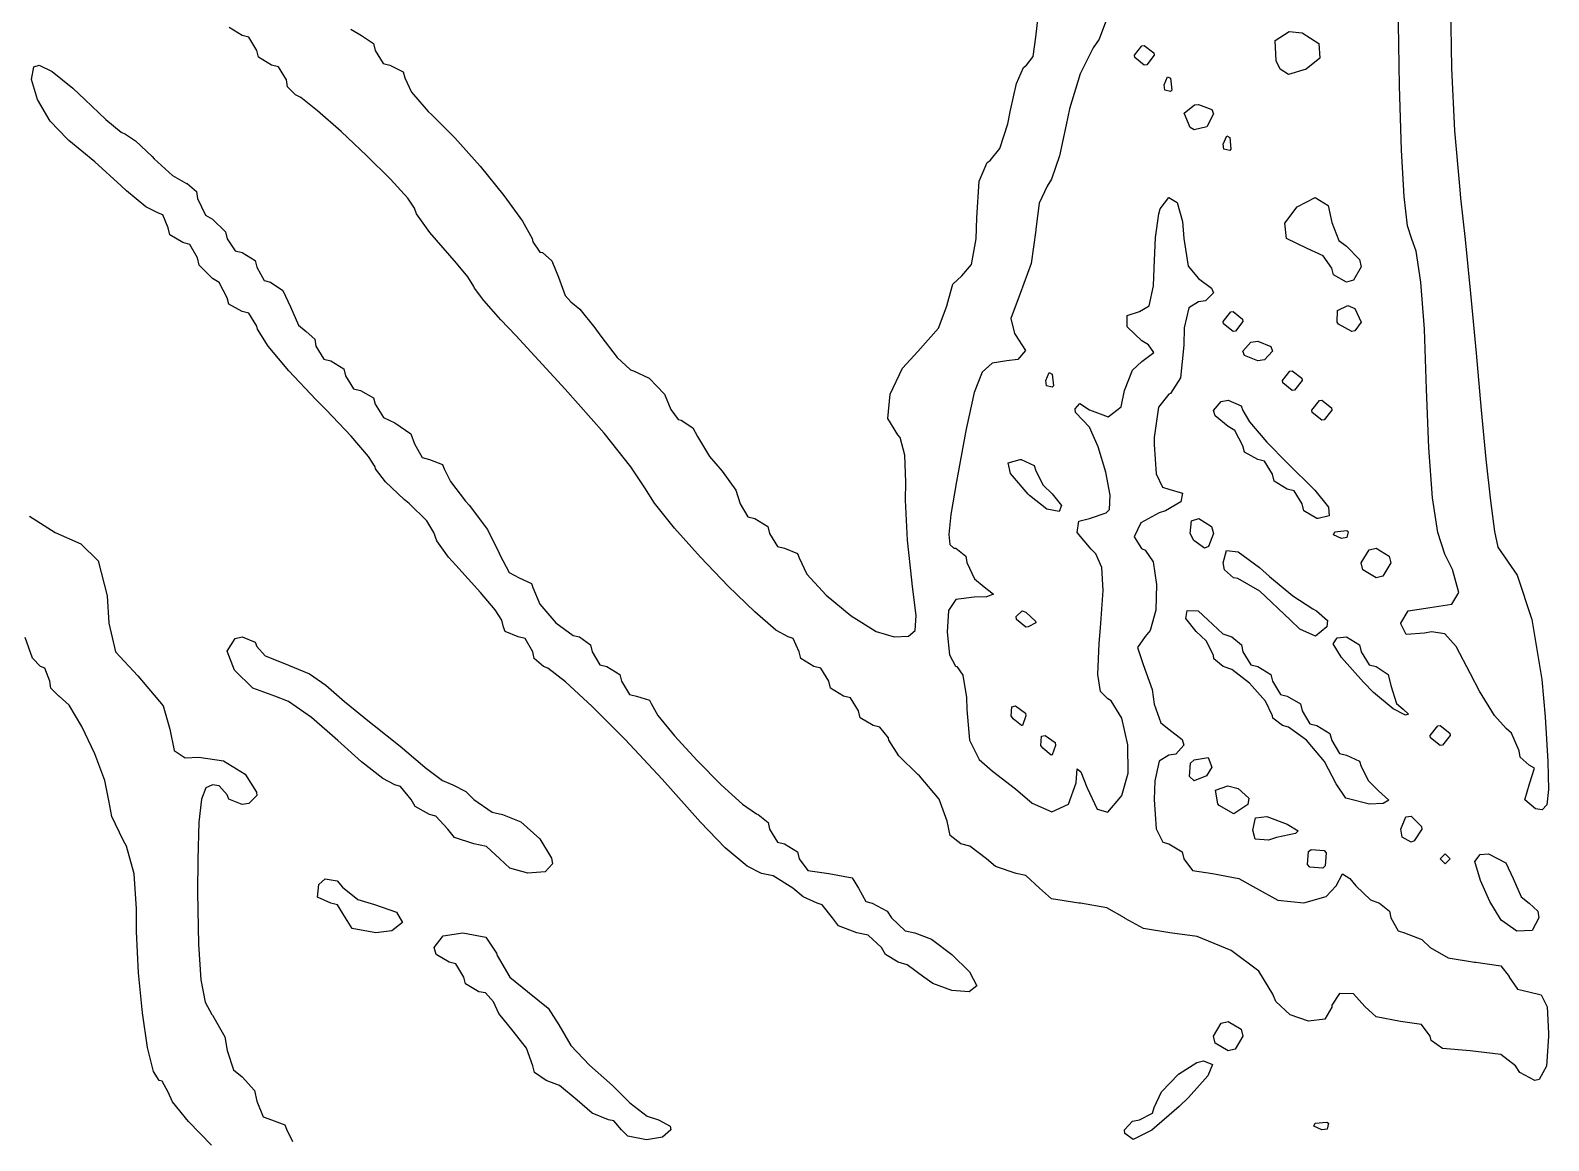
# Model space of a CAD drawing. Extents: x 26 to 70, y -152 to -25.
# Drawn here: x 64.14 to 70.04, y -80.22 to -75.9 of the extents above; entities that cross this region are included whole.
import ezdxf

# ---------------------------------------------------------------- set-up
doc = ezdxf.new("R2010")
doc.units = 0
doc.layers.add('BLACK', color=7, linetype='CONTINUOUS')

msp = doc.modelspace()

# ---------------------------------------------------------------- linework, layer by layer
at = {"layer": 'BLACK', "linetype": 'CONTINUOUS'}
for p, q in [((68.0484, -75.9259), (68.0597, -75.8238)), ((69.4639, -76.1155), (69.4586, -75.793)), ((69.6617, -75.8031), (69.666, -76.0467)), ((64.9598, -75.9198), (64.9096, -75.8889)), ((65.3827, -75.8952), (65.4243, -75.9198)), ((68.3233, -75.8573), (68.2942, -75.9332)), ((68.9798, -75.9385), (69.0335, -75.9037)), ((69.0335, -75.9037), (69.0844, -75.9087)), ((69.0844, -75.9087), (69.1493, -75.9504)), ((64.9866, -75.9265), (64.9598, -75.9198)), ((65.0173, -75.9773), (64.9866, -75.9265)), ((65.4243, -75.9198), (65.4716, -75.9506)), ((65.4716, -75.9506), (65.4777, -75.9773)), ((68.0382, -76.0017), (68.0484, -75.9259)), ((68.2716, -75.9672), (68.2211, -76.0688)), ((68.2942, -75.9332), (68.2716, -75.9672)), ((68.4321, -75.9965), (68.4613, -75.9593)), ((68.4613, -75.9593), (68.4705, -75.9582)), ((68.4705, -75.9582), (68.5077, -75.9874)), ((68.9839, -76.0176), (68.9798, -75.9385)), ((69.1493, -75.9504), (69.1529, -76.0076)), ((65.024, -76.0042), (65.0173, -75.9773)), ((65.0749, -76.0349), (65.024, -76.0042)), ((65.4777, -75.9773), (65.5084, -76.0282)), ((68.0124, -76.0349), (68.0382, -76.0017)), ((68.4332, -76.0057), (68.4321, -75.9965)), ((68.4705, -76.0349), (68.4332, -76.0057)), ((68.5088, -75.9965), (68.4797, -76.0338)), ((68.5077, -75.9874), (68.5088, -75.9965)), ((68.9985, -76.0507), (68.9839, -76.0176)), ((69.1529, -76.0076), (69.1004, -76.05)), ((64.1402, -76.0911), (64.1503, -76.0419)), ((64.1503, -76.0419), (64.1703, -76.0349)), ((64.1703, -76.0349), (64.2211, -76.0602)), ((64.2211, -76.0602), (64.3012, -76.1244)), ((65.1017, -76.0416), (65.0749, -76.0349)), ((65.1324, -76.0925), (65.1017, -76.0416)), ((65.5084, -76.0282), (65.5353, -76.0349)), ((65.5353, -76.0349), (65.5862, -76.0612)), ((65.5862, -76.0612), (65.5928, -76.0839)), ((65.5928, -76.0839), (65.6193, -76.1401)), ((67.9726, -76.1068), (67.9999, -76.0437)), ((67.9999, -76.0437), (68.0124, -76.0349)), ((68.2211, -76.0688), (68.1791, -76.2046)), ((68.4797, -76.0338), (68.4705, -76.0349)), ((68.5472, -76.1116), (68.5613, -76.0801)), ((68.5613, -76.0801), (68.5728, -76.0861)), ((68.5728, -76.0861), (68.5774, -76.1316)), ((69.031, -76.0707), (68.9985, -76.0507)), ((69.1004, -76.05), (69.031, -76.0707)), ((69.666, -76.0467), (69.6779, -76.2909)), ((64.1637, -76.1688), (64.1402, -76.0911)), ((64.3012, -76.1244), (64.3484, -76.1692)), ((65.1363, -76.1189), (65.1324, -76.0925)), ((65.1674, -76.15), (65.1363, -76.1189)), ((65.6193, -76.1401), (65.6843, -76.2148)), ((67.95, -76.2106), (67.9726, -76.1068)), ((68.55, -76.1319), (68.5472, -76.1116)), ((68.5728, -76.1372), (68.55, -76.1319)), ((68.5774, -76.1316), (68.5728, -76.1372)), ((69.4716, -76.3654), (69.4639, -76.1155)), ((64.2128, -76.253), (64.1637, -76.1688)), ((64.3484, -76.1692), (64.4303, -76.2468)), ((65.1883, -76.1604), (65.1674, -76.15)), ((65.254, -76.2121), (65.1883, -76.1604)), ((68.1791, -76.2046), (68.1667, -76.2669)), ((68.6251, -76.2212), (68.6662, -76.1895)), ((68.6662, -76.1895), (68.6815, -76.1884)), ((68.6815, -76.1884), (68.7326, -76.2079)), ((64.2789, -76.3218), (64.2128, -76.253)), ((64.4303, -76.2468), (64.4897, -76.2953)), ((65.3452, -76.2931), (65.254, -76.2121)), ((65.6843, -76.2148), (65.6983, -76.2279)), ((65.6983, -76.2279), (65.7879, -76.3172)), ((67.9077, -76.3594), (67.9399, -76.2634)), ((67.9399, -76.2634), (67.95, -76.2106)), ((68.6485, -76.2769), (68.6251, -76.2212)), ((68.7391, -76.2245), (68.7137, -76.2746)), ((68.7326, -76.2079), (68.7391, -76.2245)), ((64.2864, -76.3275), (64.2789, -76.3218)), ((64.4897, -76.2953), (64.5058, -76.3035)), ((64.5058, -76.3035), (64.5449, -76.3288)), ((65.4453, -76.3873), (65.3452, -76.2931)), ((65.7879, -76.3172), (65.8859, -76.4278)), ((68.1667, -76.2669), (68.1408, -76.3875)), ((68.6645, -76.2866), (68.6485, -76.2769)), ((68.7137, -76.2746), (68.6645, -76.2866)), ((68.7774, -76.3418), (68.7915, -76.3103)), ((68.7915, -76.3103), (68.803, -76.3163)), ((68.803, -76.3163), (68.8076, -76.3618)), ((69.6779, -76.2909), (69.6977, -76.5206)), ((64.3875, -76.411), (64.2864, -76.3275)), ((64.5449, -76.3288), (64.6097, -76.3908)), ((67.871, -76.4066), (67.9077, -76.3594)), ((68.7802, -76.3622), (68.7774, -76.3418)), ((68.803, -76.3674), (68.7802, -76.3622)), ((68.8076, -76.3618), (68.803, -76.3674)), ((69.4819, -76.546), (69.4716, -76.3654)), ((64.4891, -76.5041), (64.3875, -76.411)), ((64.6097, -76.3908), (64.6178, -76.3994)), ((64.6178, -76.3994), (64.6891, -76.4647)), ((65.5374, -76.479), (65.4453, -76.3873)), ((65.8859, -76.4278), (65.9782, -76.5421)), ((67.8283, -76.486), (67.8589, -76.4141)), ((67.8589, -76.4141), (67.871, -76.4066)), ((68.1408, -76.3875), (68.109, -76.4785)), ((64.6891, -76.4647), (64.7436, -76.4951)), ((64.7436, -76.4951), (64.7469, -76.4953)), ((64.7469, -76.4953), (64.7823, -76.5265)), ((65.605, -76.5523), (65.5374, -76.479)), ((67.8182, -76.6296), (67.8283, -76.486)), ((68.109, -76.4785), (68.0922, -76.5053)), ((64.5106, -76.5244), (64.4891, -76.5041)), ((64.586, -76.5857), (64.5106, -76.5244)), ((64.7823, -76.5265), (64.7871, -76.5541)), ((64.7871, -76.5541), (64.8181, -76.6181)), ((65.6312, -76.5912), (65.605, -76.5523)), ((65.9782, -76.5421), (66.0506, -76.6421)), ((68.0922, -76.5053), (68.0618, -76.5718)), ((68.5321, -76.5946), (68.5656, -76.5498)), ((68.5656, -76.5498), (68.5978, -76.57)), ((69.0649, -76.5861), (69.1349, -76.5495)), ((69.1349, -76.5495), (69.1854, -76.5812)), ((69.4951, -76.6604), (69.4819, -76.546)), ((69.6977, -76.5206), (69.7013, -76.5529)), ((69.7013, -76.5529), (69.7188, -76.7137)), ((64.6349, -76.6104), (64.586, -76.5857)), ((64.652, -76.6169), (64.6349, -76.6104)), ((64.672, -76.668), (64.652, -76.6169)), ((64.8181, -76.6181), (64.8446, -76.6349)), ((65.6389, -76.6135), (65.6312, -76.5912)), ((65.6905, -76.6858), (65.6389, -76.6135)), ((68.0618, -76.5718), (68.0485, -76.6726)), ((68.5139, -76.7059), (68.5266, -76.6135)), ((68.5266, -76.6135), (68.5321, -76.5946)), ((68.5978, -76.57), (68.6196, -76.6435)), ((69.0172, -76.6496), (69.0649, -76.5861)), ((69.1854, -76.5812), (69.1995, -76.647)), ((64.6787, -76.6948), (64.672, -76.668)), ((64.8446, -76.6349), (64.8956, -76.6832)), ((66.0506, -76.6421), (66.0889, -76.7101)), ((67.8159, -76.7111), (67.8182, -76.6296)), ((68.0485, -76.6726), (68.0484, -76.6776)), ((68.6196, -76.6435), (68.624, -76.7098)), ((69.0235, -76.7091), (69.0172, -76.6496)), ((69.1995, -76.647), (69.227, -76.7175)), ((69.5112, -76.7121), (69.4951, -76.6604)), ((64.7295, -76.7255), (64.6787, -76.6948)), ((64.7569, -76.7327), (64.7295, -76.7255)), ((64.7871, -76.7843), (64.7569, -76.7327)), ((64.8956, -76.6832), (64.9022, -76.7105)), ((64.9022, -76.7105), (64.933, -76.7577)), ((65.7943, -76.805), (65.6905, -76.6858)), ((66.0889, -76.7101), (66.0916, -76.7224)), ((66.0916, -76.7224), (66.1185, -76.7622)), ((67.7983, -76.8113), (67.8159, -76.7111)), ((68.0484, -76.6776), (68.0297, -76.8065)), ((68.5088, -76.8246), (68.5139, -76.7059)), ((68.624, -76.7098), (68.6406, -76.8169)), ((69.1036, -76.7481), (69.0235, -76.7091)), ((69.227, -76.7175), (69.257, -76.7394)), ((69.5284, -76.7595), (69.5112, -76.7121)), ((69.7188, -76.7137), (69.7398, -76.9236)), ((64.7936, -76.8139), (64.7871, -76.7843)), ((64.933, -76.7577), (64.9598, -76.7639)), ((64.9598, -76.7639), (65.0106, -76.7946)), ((65.0106, -76.7946), (65.0173, -76.8215)), ((66.1185, -76.7622), (66.1293, -76.7639)), ((66.1293, -76.7639), (66.1656, -76.7965)), ((69.1668, -76.7773), (69.1036, -76.7481)), ((69.1995, -76.8256), (69.1668, -76.7773)), ((69.257, -76.7394), (69.3081, -76.7907)), ((69.3081, -76.7907), (69.3146, -76.8203)), ((69.5462, -76.88), (69.5284, -76.7595)), ((64.8446, -76.8651), (64.7936, -76.8139)), ((65.0173, -76.8215), (65.0459, -76.8724)), ((65.8386, -76.8583), (65.7943, -76.805)), ((66.1656, -76.7965), (66.191, -76.8598)), ((67.7251, -76.8874), (67.7607, -76.8545)), ((67.7607, -76.8545), (67.7983, -76.8113)), ((68.0297, -76.8065), (67.9876, -76.9237)), ((68.5067, -76.8932), (68.5088, -76.8246)), ((68.6406, -76.8169), (68.6815, -76.8651)), ((69.2061, -76.8504), (69.1995, -76.8256)), ((69.257, -76.879), (69.2061, -76.8504)), ((69.3146, -76.8203), (69.2844, -76.8719)), ((64.8713, -76.8814), (64.8446, -76.8651)), ((64.9022, -76.9407), (64.8713, -76.8814)), ((65.0459, -76.8724), (65.0707, -76.879)), ((65.0707, -76.879), (65.119, -76.9117)), ((65.119, -76.9117), (65.1482, -76.9749)), ((65.8614, -76.8969), (65.8386, -76.8583)), ((65.8638, -76.9031), (65.8614, -76.8969)), ((65.9002, -76.9515), (65.8638, -76.9031)), ((66.191, -76.8598), (66.2173, -76.9317)), ((67.7031, -76.9659), (67.7251, -76.8874)), ((68.4895, -76.9711), (68.5067, -76.8932)), ((68.6815, -76.8651), (68.7323, -76.9028)), ((68.7323, -76.9028), (68.7391, -76.9215)), ((69.2844, -76.8719), (69.257, -76.879)), ((69.56, -77.0619), (69.5462, -76.88)), ((64.9088, -76.9655), (64.9022, -76.9407)), ((64.9598, -76.9941), (64.9088, -76.9655)), ((65.9669, -77.0257), (65.9002, -76.9515)), ((66.2173, -76.9317), (66.2397, -76.956)), ((66.2397, -76.956), (66.2745, -76.985)), ((67.6702, -77.0583), (67.7031, -76.9687)), ((67.7031, -76.9687), (67.7031, -76.9659)), ((67.9876, -76.9237), (67.9508, -77.0209)), ((68.4513, -76.9941), (68.4895, -76.9711)), ((68.6815, -76.9557), (68.6432, -76.9789)), ((68.7079, -76.9519), (68.6815, -76.9557)), ((68.7391, -76.9215), (68.7079, -76.9519)), ((69.2221, -76.9896), (69.2627, -76.9698)), ((69.2627, -76.9698), (69.2901, -76.9824)), ((69.7398, -76.9236), (69.7616, -77.1552)), ((64.9866, -77.0006), (64.9598, -76.9941)), ((65.0173, -77.0505), (64.9866, -77.0006)), ((65.1482, -76.9749), (65.179, -77.0468)), ((66.0252, -77.0874), (65.9669, -77.0257)), ((66.2745, -76.985), (66.3323, -77.0572)), ((67.9508, -77.0209), (67.9652, -77.0795)), ((68.4031, -77.0537), (68.4032, -77.0095)), ((68.4032, -77.0095), (68.4513, -76.9941)), ((68.6432, -76.9789), (68.626, -77.0571)), ((68.7774, -77.0325), (68.8066, -76.9952)), ((68.8066, -76.9952), (68.8158, -76.9941)), ((68.8158, -76.9941), (68.8531, -77.0233)), ((68.8531, -77.0233), (68.8542, -77.0325)), ((69.2203, -77.0351), (69.2221, -76.9896)), ((69.2901, -76.9824), (69.3138, -77.0352)), ((65.0204, -77.0627), (65.0173, -77.0505)), ((65.062, -77.1283), (65.0204, -77.0627)), ((65.179, -77.0468), (65.2099, -77.0709)), ((65.2099, -77.0709), (65.2433, -77.1019)), ((66.2176, -77.2958), (66.0252, -77.0874)), ((66.3323, -77.0572), (66.3556, -77.0903)), ((66.3556, -77.0903), (66.4199, -77.1733)), ((67.5896, -77.1494), (67.6702, -77.0583)), ((67.9652, -77.0795), (67.9684, -77.0829)), ((67.9684, -77.0829), (68.0079, -77.1461)), ((68.4609, -77.1073), (68.4031, -77.0537)), ((68.626, -77.0571), (68.624, -77.1243)), ((68.7785, -77.0417), (68.7774, -77.0325)), ((68.8158, -77.0709), (68.7785, -77.0417)), ((68.825, -77.0697), (68.8158, -77.0709)), ((68.8542, -77.0325), (68.825, -77.0697)), ((69.2262, -77.0431), (69.2203, -77.0351)), ((69.2785, -77.0709), (69.2262, -77.0431)), ((69.2892, -77.0695), (69.2785, -77.0709)), ((69.3138, -77.0352), (69.2892, -77.0695)), ((69.569, -77.2966), (69.56, -77.0619)), ((65.142, -77.2249), (65.062, -77.1283)), ((65.2433, -77.1019), (65.2475, -77.1284)), ((65.2475, -77.1284), (65.2782, -77.1793)), ((67.5299, -77.2148), (67.5896, -77.1494)), ((68.0079, -77.1461), (67.9777, -77.1811)), ((68.4868, -77.1234), (68.4609, -77.1073)), ((68.5076, -77.1527), (68.4868, -77.1234)), ((68.624, -77.1243), (68.6111, -77.2524)), ((68.8542, -77.1476), (68.8852, -77.1135)), ((68.8607, -77.1652), (68.8542, -77.1476)), ((68.8852, -77.1135), (68.9117, -77.1092)), ((68.9117, -77.1092), (68.9628, -77.1299)), ((68.9693, -77.1476), (68.9382, -77.1816)), ((68.9628, -77.1299), (68.9693, -77.1476)), ((65.2782, -77.1793), (65.3051, -77.186)), ((65.3051, -77.186), (65.3559, -77.2167)), ((66.4199, -77.1733), (66.4716, -77.2204)), ((67.8783, -77.1943), (67.8391, -77.23)), ((67.9356, -77.186), (67.8783, -77.1943)), ((67.9777, -77.1811), (67.9356, -77.186)), ((68.4239, -77.2221), (68.4609, -77.1879)), ((68.4609, -77.1879), (68.5076, -77.1527)), ((68.9117, -77.186), (68.8607, -77.1652)), ((68.9382, -77.1816), (68.9117, -77.186)), ((69.7616, -77.1552), (69.7813, -77.3778)), ((65.2475, -77.3364), (65.142, -77.2249)), ((65.3559, -77.2167), (65.3626, -77.2435)), ((65.3626, -77.2435), (65.3933, -77.2944)), ((66.4716, -77.2204), (66.483, -77.2243)), ((66.483, -77.2243), (66.5439, -77.2531)), ((66.5439, -77.2531), (66.6038, -77.316)), ((67.4811, -77.316), (67.5299, -77.2148)), ((67.8391, -77.23), (67.8089, -77.3085)), ((68.0868, -77.2627), (68.1008, -77.2311)), ((68.0896, -77.283), (68.0868, -77.2627)), ((68.1008, -77.2311), (68.1124, -77.2371)), ((68.1124, -77.2371), (68.117, -77.2826)), ((68.3937, -77.3007), (68.4239, -77.2221)), ((68.6111, -77.2524), (68.5718, -77.3125)), ((69.0076, -77.2627), (69.0368, -77.2254)), ((69.0088, -77.2719), (69.0076, -77.2627)), ((69.0368, -77.2254), (69.046, -77.2243)), ((69.046, -77.2243), (69.0833, -77.2535)), ((69.0844, -77.2627), (69.0552, -77.2999)), ((69.0833, -77.2535), (69.0844, -77.2627)), ((65.3933, -77.2944), (65.4202, -77.3011)), ((65.4202, -77.3011), (65.4711, -77.3295)), ((66.3684, -77.4677), (66.2176, -77.2958)), ((66.6038, -77.316), (66.6288, -77.3751)), ((67.473, -77.4106), (67.4811, -77.316)), ((67.8089, -77.3085), (67.7787, -77.4458)), ((68.1124, -77.2883), (68.0896, -77.283)), ((68.117, -77.2826), (68.1124, -77.2883)), ((68.3809, -77.3641), (68.3937, -77.3007)), ((68.5664, -77.3149), (68.5252, -77.3665)), ((68.5718, -77.3125), (68.5664, -77.3149)), ((69.046, -77.3011), (69.0088, -77.2719)), ((69.0552, -77.2999), (69.046, -77.3011)), ((69.5771, -77.5241), (69.569, -77.2966)), ((65.2869, -77.3761), (65.2475, -77.3364)), ((65.3844, -77.4792), (65.2869, -77.3761)), ((65.4711, -77.3295), (65.4777, -77.3541)), ((65.4777, -77.3541), (65.5099, -77.4057)), ((66.6288, -77.3751), (66.6572, -77.4145)), ((68.2019, -77.3731), (68.2193, -77.3519)), ((68.2033, -77.3862), (68.2019, -77.3731)), ((68.2309, -77.4162), (68.2033, -77.3862)), ((68.2193, -77.3519), (68.2578, -77.3764)), ((68.2578, -77.3764), (68.33, -77.4033)), ((68.33, -77.4033), (68.3809, -77.3641)), ((68.5252, -77.3665), (68.5092, -77.4838)), ((68.7391, -77.379), (68.7701, -77.3439)), ((68.7458, -77.4001), (68.7391, -77.379)), ((68.7701, -77.3439), (68.7966, -77.3394)), ((68.7966, -77.3394), (68.8477, -77.3605)), ((68.8477, -77.3605), (68.8542, -77.3784)), ((68.8542, -77.3784), (68.88, -77.4237)), ((69.1227, -77.3778), (69.1519, -77.3405)), ((69.1239, -77.387), (69.1227, -77.3778)), ((69.1519, -77.3405), (69.1611, -77.3394)), ((69.1611, -77.3394), (69.1984, -77.3686)), ((69.1995, -77.3778), (69.1703, -77.4151)), ((69.1984, -77.3686), (69.1995, -77.3778)), ((69.7813, -77.3778), (69.7991, -77.569)), ((65.5099, -77.4057), (65.5545, -77.4273)), ((65.5545, -77.4273), (65.6169, -77.4693)), ((66.6572, -77.4145), (66.6684, -77.4162)), ((66.6684, -77.4162), (66.714, -77.4471)), ((67.5115, -77.4738), (67.473, -77.4106)), ((68.2574, -77.4435), (68.2309, -77.4162)), ((68.2909, -77.5204), (68.2574, -77.4435)), ((68.7966, -77.4407), (68.7458, -77.4001)), ((68.8232, -77.457), (68.7966, -77.4407)), ((68.88, -77.4237), (68.9472, -77.5022)), ((69.1611, -77.4162), (69.1239, -77.387)), ((69.1703, -77.4151), (69.1611, -77.4162)), ((65.4523, -77.5581), (65.3844, -77.4792)), ((65.6169, -77.4693), (65.6312, -77.5085)), ((66.473, -77.5977), (66.3684, -77.4677)), ((66.714, -77.4471), (66.7326, -77.4804)), ((66.7326, -77.4804), (66.7787, -77.5576)), ((67.5203, -77.484), (67.5115, -77.4738)), ((67.5386, -77.5532), (67.5203, -77.484)), ((67.7752, -77.4642), (67.7394, -77.6556)), ((67.7787, -77.4458), (67.7752, -77.4642)), ((68.5092, -77.4838), (68.5088, -77.5109)), ((68.8542, -77.5162), (68.8232, -77.457)), ((68.9472, -77.5022), (69.0268, -77.5829)), ((65.4777, -77.5983), (65.4523, -77.5581)), ((65.6312, -77.5085), (65.6604, -77.5616)), ((65.6604, -77.5616), (65.6888, -77.5696)), ((66.7787, -77.5576), (66.8273, -77.6147)), ((67.5421, -77.6584), (67.5386, -77.5532)), ((68.3207, -77.6185), (68.2909, -77.5204)), ((68.5088, -77.5109), (68.5163, -77.6251)), ((68.8608, -77.541), (68.8542, -77.5162)), ((68.9117, -77.5696), (68.8608, -77.541)), ((69.5914, -77.7193), (69.5771, -77.5241)), ((65.4795, -77.6054), (65.4777, -77.5983)), ((65.518, -77.6565), (65.4795, -77.6054)), ((65.6888, -77.5696), (65.7398, -77.5893)), ((65.7398, -77.5893), (65.7463, -77.606)), ((65.7463, -77.606), (65.7703, -77.6558)), ((66.5265, -77.6803), (66.473, -77.5977)), ((66.8273, -77.6147), (66.8812, -77.6894)), ((67.9402, -77.5824), (67.9874, -77.5697)), ((67.95, -77.6246), (67.9402, -77.5824)), ((67.9874, -77.5697), (67.9909, -77.5696)), ((67.9909, -77.5696), (68.0419, -77.5932)), ((68.0419, -77.5932), (68.0484, -77.6134)), ((68.0484, -77.6134), (68.0763, -77.6699)), ((68.3382, -77.7091), (68.3207, -77.6185)), ((68.9386, -77.5763), (68.9117, -77.5696)), ((68.9693, -77.6272), (68.9386, -77.5763)), ((69.0268, -77.5829), (69.1339, -77.6897)), ((69.7991, -77.569), (69.8169, -77.7312)), ((65.5912, -77.7249), (65.518, -77.6565)), ((65.7703, -77.6558), (65.8294, -77.7317)), ((66.5648, -77.7401), (66.5265, -77.6803)), ((67.5413, -77.7281), (67.5421, -77.6584)), ((67.7394, -77.6556), (67.718, -77.784)), ((68.0187, -77.7051), (67.95, -77.6246)), ((68.0763, -77.6699), (68.1118, -77.7034)), ((68.5163, -77.6251), (68.5416, -77.6774)), ((68.5416, -77.6774), (68.5664, -77.6847)), ((68.976, -77.654), (68.9693, -77.6272)), ((69.0268, -77.6847), (68.976, -77.654)), ((65.6107, -77.7416), (65.5912, -77.7249)), ((65.8294, -77.7317), (65.8432, -77.7469)), ((66.6426, -77.8367), (66.5648, -77.7401)), ((66.8812, -77.6894), (66.8974, -77.7423)), ((67.5489, -77.8831), (67.5413, -77.7281)), ((68.0233, -77.7098), (68.0187, -77.7051)), ((68.0915, -77.7624), (68.0233, -77.7098)), ((68.1118, -77.7034), (68.1481, -77.7489)), ((68.3348, -77.7637), (68.3382, -77.7091)), ((68.6124, -77.7345), (68.5532, -77.7697)), ((68.5664, -77.6847), (68.6193, -77.7002)), ((68.6193, -77.7002), (68.6124, -77.7345)), ((69.0537, -77.6914), (69.0268, -77.6847)), ((69.0844, -77.7423), (69.0537, -77.6914)), ((69.1339, -77.6897), (69.1866, -77.7557)), ((69.612, -77.8544), (69.5914, -77.7193)), ((69.8169, -77.7312), (69.8331, -77.85)), ((64.1323, -77.79), (64.2325, -77.8538)), ((65.6782, -77.809), (65.6107, -77.7416)), ((65.8432, -77.7469), (65.9151, -77.8421)), ((66.8974, -77.7423), (66.9281, -77.7932)), ((66.9281, -77.7932), (66.9549, -77.7999)), ((67.718, -77.784), (67.7098, -77.8617)), ((68.1396, -77.7718), (68.0915, -77.7624)), ((68.1481, -77.7489), (68.1396, -77.7718)), ((68.2572, -77.7999), (68.3216, -77.7779)), ((68.3216, -77.7779), (68.3348, -77.7637)), ((68.528, -77.7772), (68.4573, -77.8161)), ((68.5532, -77.7697), (68.528, -77.7772)), ((69.0911, -77.7691), (69.0844, -77.7423)), ((69.1419, -77.7999), (69.0911, -77.7691)), ((69.1897, -77.7896), (69.1475, -77.7998)), ((69.1866, -77.7557), (69.1897, -77.7896)), ((64.2325, -77.8538), (64.3327, -77.8977)), ((65.7063, -77.8542), (65.6782, -77.809)), ((65.7176, -77.8858), (65.7063, -77.8542)), ((65.9151, -77.8421), (65.9605, -77.9337)), ((66.7431, -77.9493), (66.6426, -77.8367)), ((66.9549, -77.7999), (67.0058, -77.8306)), ((67.0058, -77.8306), (67.0125, -77.8574)), ((67.0125, -77.8574), (67.0432, -77.9083)), ((68.209, -77.8539), (68.2153, -77.8103)), ((68.2636, -77.9184), (68.209, -77.8539)), ((68.2153, -77.8103), (68.2572, -77.7999)), ((68.4573, -77.8161), (68.4314, -77.8708)), ((68.6484, -77.8574), (68.6543, -77.8079)), ((68.6629, -77.8844), (68.6484, -77.8574)), ((68.6543, -77.8079), (68.6827, -77.7999)), ((68.6827, -77.7999), (68.7325, -77.8306)), ((68.7391, -77.8574), (68.7205, -77.9085)), ((68.7325, -77.8306), (68.7391, -77.8574)), ((69.1475, -77.7998), (69.1419, -77.7999)), ((69.2063, -77.8626), (69.2123, -77.851)), ((69.2123, -77.851), (69.2578, -77.8464)), ((69.2578, -77.8464), (69.2634, -77.851)), ((69.2634, -77.851), (69.2582, -77.8738)), ((69.6399, -77.9382), (69.612, -77.8544)), ((69.8331, -77.85), (69.8457, -77.9106)), ((64.3327, -77.8977), (64.4001, -77.9643)), ((65.7637, -77.9501), (65.7176, -77.8858)), ((67.0432, -77.9083), (67.07, -77.915)), ((67.07, -77.915), (67.1211, -77.935)), ((67.5655, -78.0397), (67.5489, -77.8831)), ((67.7098, -77.8617), (67.7139, -77.901)), ((67.7139, -77.901), (67.7292, -77.9142)), ((67.7292, -77.9142), (67.7373, -77.915)), ((67.7373, -77.915), (67.7754, -77.9458)), ((68.4314, -77.8708), (68.4596, -77.9163)), ((68.4596, -77.9163), (68.474, -77.9225)), ((68.7048, -77.915), (68.6629, -77.8844)), ((68.7205, -77.9085), (68.7048, -77.915)), ((69.2379, -77.8766), (69.2063, -77.8626)), ((69.2582, -77.8738), (69.2379, -77.8766)), ((69.3453, -77.9216), (69.3721, -77.915)), ((69.3721, -77.915), (69.423, -77.9457)), ((69.8457, -77.9106), (69.8482, -77.915)), ((69.8482, -77.915), (69.9211, -78.0193)), ((64.4001, -77.9643), (64.4355, -78.0998)), ((65.7923, -77.9813), (65.7637, -77.9501)), ((65.9605, -77.9337), (65.9624, -77.9407)), ((65.9624, -77.9407), (65.9992, -78.0096)), ((66.8519, -78.0629), (66.7431, -77.9493)), ((67.1211, -77.935), (67.1276, -77.952)), ((67.1276, -77.952), (67.1576, -78.0163)), ((67.7754, -77.9458), (67.7798, -77.9706)), ((67.7798, -77.9706), (67.8097, -78.0342)), ((68.2824, -77.9374), (68.2636, -77.9184)), ((68.3056, -77.9906), (68.2824, -77.9374)), ((68.474, -77.9225), (68.505, -77.9678)), ((68.505, -77.9678), (68.5185, -78.0561)), ((68.7774, -77.9725), (68.7907, -77.9234)), ((68.7819, -77.999), (68.7774, -77.9725)), ((68.7907, -77.9234), (68.8354, -77.9287)), ((68.8354, -77.9287), (68.919, -77.9906)), ((69.3146, -77.9725), (69.3453, -77.9216)), ((69.3213, -77.9994), (69.3146, -77.9725)), ((69.4297, -77.9725), (69.399, -78.0234)), ((69.423, -77.9457), (69.4297, -77.9725)), ((69.6691, -77.9983), (69.6399, -77.9382)), ((65.8883, -78.0878), (65.7923, -77.9813)), ((65.9992, -78.0096), (66.0382, -78.0301)), ((66.0382, -78.0301), (66.0866, -78.0519)), ((67.1576, -78.0163), (67.2327, -78.098)), ((67.8097, -78.0342), (67.847, -78.0654)), ((68.3107, -78.08), (68.3056, -77.9906)), ((68.8174, -78.0301), (68.7819, -77.999)), ((68.8349, -78.0326), (68.8174, -78.0301)), ((68.9205, -78.0826), (68.8349, -78.0326)), ((68.919, -77.9906), (68.9571, -78.0246)), ((68.9571, -78.0246), (69.0478, -78.0998)), ((69.3721, -78.0301), (69.3213, -77.9994)), ((69.399, -78.0234), (69.3721, -78.0301)), ((69.6942, -78.0871), (69.6691, -77.9983)), ((69.9211, -78.0193), (69.9782, -78.192)), ((65.9442, -78.1546), (65.8883, -78.0878)), ((66.0866, -78.0519), (66.0916, -78.068)), ((66.0916, -78.068), (66.1187, -78.1328)), ((66.9546, -78.1626), (66.8519, -78.0629)), ((67.5689, -78.0637), (67.5655, -78.0397)), ((67.5828, -78.177), (67.5689, -78.0637)), ((67.847, -78.0654), (67.8841, -78.0932)), ((67.8841, -78.0932), (67.8566, -78.104)), ((68.3001, -78.2252), (68.3107, -78.08)), ((68.5185, -78.0561), (68.5147, -78.1556)), ((69.0381, -78.1931), (68.9205, -78.0826)), ((69.6666, -78.1325), (69.6942, -78.0871)), ((64.4355, -78.0998), (64.4413, -78.2066)), ((66.1187, -78.1328), (66.1807, -78.2051)), ((67.2327, -78.098), (67.3302, -78.1784)), ((67.7375, -78.1151), (67.7084, -78.1569)), ((67.8086, -78.1056), (67.7375, -78.1151)), ((67.8566, -78.104), (67.8086, -78.1056)), ((69.0478, -78.0998), (69.1255, -78.1514)), ((69.1255, -78.1514), (69.1407, -78.1586)), ((69.4968, -78.1593), (69.5832, -78.1452)), ((69.5832, -78.1452), (69.6666, -78.1325)), ((64.4413, -78.2066), (64.4676, -78.3184)), ((65.9701, -78.195), (65.9442, -78.1546)), ((65.9765, -78.2219), (65.9701, -78.195)), ((66.1807, -78.2051), (66.2485, -78.2541)), ((67.0369, -78.2334), (66.9546, -78.1626)), ((67.3302, -78.1784), (67.4275, -78.2387)), ((67.5793, -78.2354), (67.5828, -78.177)), ((67.7084, -78.1569), (67.7031, -78.2411)), ((67.9717, -78.1813), (67.9952, -78.1584)), ((67.9732, -78.1924), (67.9717, -78.1813)), ((68.0101, -78.2219), (67.9732, -78.1924)), ((67.9952, -78.1584), (68.0101, -78.1644)), ((68.0101, -78.1644), (68.0467, -78.1988)), ((68.0484, -78.205), (68.0187, -78.2215)), ((68.0467, -78.1988), (68.0484, -78.205)), ((68.5147, -78.1556), (68.4934, -78.2347)), ((68.6315, -78.1881), (68.6367, -78.158)), ((68.672, -78.2389), (68.6315, -78.1881)), ((68.6367, -78.158), (68.6805, -78.1586)), ((68.6805, -78.1586), (68.7177, -78.1932)), ((68.7177, -78.1932), (68.7756, -78.2476)), ((69.0758, -78.2296), (69.0381, -78.1931)), ((69.1407, -78.1586), (69.1831, -78.1965)), ((69.1831, -78.1965), (69.1805, -78.2216)), ((69.4681, -78.2069), (69.4968, -78.1593)), ((69.4681, -78.2094), (69.4681, -78.2069)), ((69.4892, -78.2502), (69.4681, -78.2094)), ((69.9782, -78.192), (70.0174, -78.4262)), ((64.1443, -78.3423), (64.1161, -78.2625)), ((64.9022, -78.3151), (64.933, -78.2666)), ((64.933, -78.2666), (64.9598, -78.2603)), ((64.9598, -78.2603), (65.0108, -78.2806)), ((65.983, -78.2396), (65.9765, -78.2219)), ((66.0341, -78.2603), (65.983, -78.2396)), ((66.0609, -78.267), (66.0341, -78.2603)), ((66.0916, -78.3178), (66.0609, -78.267)), ((66.2485, -78.2541), (66.2728, -78.2603)), ((66.2728, -78.2603), (66.3162, -78.2912)), ((67.0843, -78.2603), (67.0369, -78.2334)), ((67.1043, -78.2668), (67.0843, -78.2603)), ((67.1276, -78.3178), (67.1043, -78.2668)), ((67.4275, -78.2387), (67.4978, -78.2603)), ((67.4978, -78.2603), (67.5528, -78.2571)), ((67.5528, -78.2571), (67.5793, -78.2354)), ((67.7031, -78.2411), (67.7127, -78.3299)), ((68.0187, -78.2215), (68.0101, -78.2219)), ((68.2946, -78.2858), (68.3001, -78.2252)), ((68.4742, -78.258), (68.4439, -78.3008)), ((68.4934, -78.2347), (68.4742, -78.258)), ((68.7111, -78.2758), (68.672, -78.2389)), ((68.7756, -78.2476), (68.8104, -78.2603)), ((68.8104, -78.2603), (68.8492, -78.2913)), ((69.1359, -78.2576), (69.0758, -78.2296)), ((69.1805, -78.2216), (69.1359, -78.2576)), ((69.205, -78.287), (69.2207, -78.2638)), ((69.2207, -78.2638), (69.257, -78.2603)), ((69.257, -78.2603), (69.3079, -78.291)), ((69.5606, -78.2454), (69.4892, -78.2502)), ((69.5879, -78.2399), (69.5606, -78.2454)), ((69.6392, -78.2479), (69.5879, -78.2399)), ((69.6843, -78.2977), (69.6392, -78.2479)), ((64.4676, -78.3184), (64.5548, -78.4121)), ((64.9299, -78.3898), (64.9022, -78.3151)), ((65.0108, -78.2806), (65.0173, -78.2979)), ((65.0173, -78.2979), (65.05, -78.3337)), ((66.0963, -78.3443), (66.0916, -78.3178)), ((66.3162, -78.2912), (66.3218, -78.3178)), ((66.3218, -78.3178), (66.3526, -78.3687)), ((67.1343, -78.3447), (67.1276, -78.3178)), ((67.7127, -78.3299), (67.7364, -78.3742)), ((68.2895, -78.4065), (68.2946, -78.2858)), ((68.4439, -78.3008), (68.4665, -78.368)), ((68.7391, -78.3317), (68.7111, -78.2758)), ((68.8492, -78.2913), (68.8542, -78.3178)), ((68.8542, -78.3178), (68.8849, -78.3687)), ((69.2378, -78.3409), (69.205, -78.287)), ((69.3079, -78.291), (69.3146, -78.3178)), ((69.3146, -78.3178), (69.3453, -78.3687)), ((69.7401, -78.4043), (69.6843, -78.2977)), ((64.1762, -78.3754), (64.1443, -78.3423)), ((64.1925, -78.3819), (64.1762, -78.3754)), ((64.2116, -78.4329), (64.1925, -78.3819)), ((65.0024, -78.4603), (64.9299, -78.3898)), ((65.05, -78.3337), (65.1188, -78.361)), ((65.1188, -78.361), (65.2219, -78.4038)), ((66.1325, -78.3754), (66.0963, -78.3443)), ((66.1502, -78.3821), (66.1325, -78.3754)), ((66.2187, -78.4345), (66.1502, -78.3821)), ((66.3526, -78.3687), (66.3794, -78.3754)), ((66.3794, -78.3754), (66.4303, -78.4061)), ((67.1851, -78.3754), (67.1343, -78.3447)), ((67.212, -78.3821), (67.1851, -78.3754)), ((67.2427, -78.4329), (67.212, -78.3821)), ((67.7364, -78.3742), (67.7415, -78.3754)), ((67.7415, -78.3754), (67.7647, -78.4096)), ((68.4665, -78.368), (68.5012, -78.4649)), ((68.7411, -78.3455), (68.7391, -78.3317)), ((68.7774, -78.3754), (68.7411, -78.3455)), ((68.811, -78.3873), (68.7774, -78.3754)), ((68.8795, -78.4405), (68.811, -78.3873)), ((68.8849, -78.3687), (68.9117, -78.3754)), ((68.9117, -78.3754), (68.9626, -78.4061)), ((69.323, -78.4362), (69.2378, -78.3409)), ((69.3453, -78.3687), (69.3721, -78.3754)), ((69.3721, -78.3754), (69.4194, -78.4071)), ((64.2155, -78.4594), (64.2116, -78.4329)), ((64.5548, -78.4121), (64.6534, -78.5279)), ((65.2219, -78.4038), (65.2853, -78.4481)), ((65.2853, -78.4481), (65.3586, -78.5122)), ((66.3222, -78.5304), (66.2187, -78.4345)), ((66.4303, -78.4061), (66.4369, -78.4329)), ((66.4369, -78.4329), (66.4677, -78.4838)), ((67.2494, -78.4598), (67.2427, -78.4329)), ((67.7647, -78.4096), (67.7783, -78.4959)), ((68.3003, -78.4731), (68.2895, -78.4065)), ((68.942, -78.5102), (68.8795, -78.4405)), ((68.9626, -78.4061), (68.9693, -78.4329)), ((68.9693, -78.4329), (69, -78.4838)), ((69.3626, -78.4761), (69.323, -78.4362)), ((69.4194, -78.4071), (69.4297, -78.4489)), ((69.4297, -78.4489), (69.4516, -78.5195)), ((69.7745, -78.4713), (69.7401, -78.4043)), ((70.0174, -78.4262), (70.0303, -78.5714)), ((64.2465, -78.4905), (64.2155, -78.4594)), ((64.2481, -78.4906), (64.2465, -78.4905)), ((64.2866, -78.5264), (64.2481, -78.4906)), ((65.0879, -78.4905), (65.0024, -78.4603)), ((65.1403, -78.5112), (65.0879, -78.4905)), ((66.4677, -78.4838), (66.4945, -78.4905)), ((66.4945, -78.4905), (66.5458, -78.5061)), ((66.5458, -78.5061), (66.5523, -78.5193)), ((67.3002, -78.4905), (67.2494, -78.4598)), ((67.3271, -78.4972), (67.3002, -78.4905)), ((67.3578, -78.548), (67.3271, -78.4972)), ((67.7783, -78.4959), (67.7798, -78.5427)), ((68.3288, -78.5015), (68.3003, -78.4731)), ((68.3415, -78.5089), (68.3288, -78.5015)), ((68.5012, -78.4649), (68.5088, -78.5222)), ((69, -78.4838), (69.0268, -78.4905)), ((69.0268, -78.4905), (69.0777, -78.5212)), ((69.4383, -78.5402), (69.3626, -78.4761)), ((69.8331, -78.5666), (69.7745, -78.4713)), ((64.337, -78.6092), (64.2866, -78.5264)), ((64.6534, -78.5279), (64.6795, -78.6193)), ((65.2302, -78.5736), (65.1403, -78.5112)), ((65.3586, -78.5122), (65.4557, -78.5911)), ((66.451, -78.6601), (66.3222, -78.5304)), ((66.5523, -78.5193), (66.5779, -78.5655)), ((66.5779, -78.5655), (66.6431, -78.6453)), ((67.3645, -78.5749), (67.3578, -78.548)), ((67.7798, -78.5427), (67.7897, -78.6615)), ((67.9525, -78.5672), (67.9555, -78.5319)), ((67.9604, -78.5787), (67.9525, -78.5672)), ((67.9555, -78.5319), (67.9694, -78.5289)), ((67.9694, -78.5289), (68.0085, -78.5567)), ((68.0101, -78.5672), (67.997, -78.6046)), ((68.0085, -78.5567), (68.0101, -78.5672)), ((68.3831, -78.5758), (68.3415, -78.5089)), ((68.5088, -78.5222), (68.5347, -78.5948)), ((68.9693, -78.5672), (68.942, -78.5102)), ((68.9704, -78.5764), (68.9693, -78.5672)), ((69.0777, -78.5212), (69.0844, -78.548)), ((69.0844, -78.548), (69.1151, -78.5989)), ((69.4861, -78.5642), (69.4383, -78.5402)), ((69.4516, -78.5195), (69.4777, -78.5418)), ((69.4777, -78.5418), (69.499, -78.5605)), ((69.499, -78.5605), (69.4861, -78.5642)), ((69.8778, -78.6171), (69.8331, -78.5666)), ((64.3874, -78.7148), (64.337, -78.6092)), ((64.6795, -78.6193), (64.6963, -78.7025)), ((65.3331, -78.6631), (65.2302, -78.5736)), ((65.4557, -78.5911), (65.4743, -78.6056)), ((65.4743, -78.6056), (65.5748, -78.6859)), ((67.4153, -78.6056), (67.3645, -78.5749)), ((67.442, -78.611), (67.4153, -78.6056)), ((67.4745, -78.6536), (67.442, -78.611)), ((67.9931, -78.6056), (67.9604, -78.5787)), ((67.997, -78.6046), (67.9931, -78.6056)), ((68.4067, -78.6801), (68.3831, -78.5758)), ((68.5347, -78.5948), (68.5664, -78.6195)), ((68.5664, -78.6195), (68.6172, -78.6601)), ((69.0076, -78.6056), (68.9704, -78.5764)), ((69.0313, -78.6114), (69.0076, -78.6056)), ((69.1014, -78.6623), (69.0313, -78.6114)), ((69.1151, -78.5989), (69.1419, -78.6056)), ((69.1419, -78.6056), (69.1928, -78.6363)), ((69.5832, -78.644), (69.6124, -78.6067)), ((69.6124, -78.6067), (69.6215, -78.6056)), ((69.6215, -78.6056), (69.6588, -78.6348)), ((69.8992, -78.6353), (69.8778, -78.6171)), ((70.0303, -78.5714), (70.0405, -78.745)), ((65.4248, -78.7461), (65.3331, -78.6631)), ((65.5748, -78.6859), (65.6615, -78.759)), ((66.5948, -78.8136), (66.451, -78.6601)), ((66.6431, -78.6453), (66.731, -78.7412)), ((67.4763, -78.6626), (67.4745, -78.6536)), ((67.5155, -78.7229), (67.4763, -78.6626)), ((67.7897, -78.6615), (67.8283, -78.7374)), ((68.0676, -78.6823), (68.0707, -78.647)), ((68.0755, -78.6938), (68.0676, -78.6823)), ((68.0707, -78.647), (68.0845, -78.644)), ((68.0845, -78.644), (68.1236, -78.6718)), ((68.1252, -78.6823), (68.1121, -78.7197)), ((68.1236, -78.6718), (68.1252, -78.6823)), ((68.408, -78.791), (68.4067, -78.6801)), ((68.624, -78.6811), (68.5929, -78.7162)), ((68.6172, -78.6601), (68.624, -78.6811)), ((69.1715, -78.7446), (69.1014, -78.6623)), ((69.1928, -78.6363), (69.1995, -78.6631)), ((69.1995, -78.6631), (69.2302, -78.714)), ((69.5843, -78.6531), (69.5832, -78.644)), ((69.6215, -78.6823), (69.5843, -78.6531)), ((69.6307, -78.6812), (69.6215, -78.6823)), ((69.6599, -78.644), (69.6307, -78.6812)), ((69.6588, -78.6348), (69.6599, -78.644)), ((69.9285, -78.7034), (69.8992, -78.6353)), ((64.4262, -78.8189), (64.3874, -78.7148)), ((64.6963, -78.7025), (64.7384, -78.7302)), ((64.7384, -78.7302), (64.7918, -78.7282)), ((64.7918, -78.7282), (64.8875, -78.7428)), ((64.8875, -78.7428), (64.9723, -78.7948)), ((66.731, -78.7412), (66.8245, -78.8355)), ((67.5896, -78.7956), (67.5155, -78.7229)), ((67.8283, -78.7374), (67.88, -78.7825)), ((68.1082, -78.7207), (68.0755, -78.6938)), ((68.1121, -78.7197), (68.1082, -78.7207)), ((68.5285, -78.7433), (68.5112, -78.8201)), ((68.5664, -78.7207), (68.5285, -78.7433)), ((68.5929, -78.7162), (68.5664, -78.7207)), ((68.6502, -78.7515), (68.6642, -78.7387)), ((68.6642, -78.7387), (68.7187, -78.7297)), ((68.7187, -78.7297), (68.7334, -78.7669)), ((69.2175, -78.832), (69.1715, -78.7446)), ((69.2302, -78.714), (69.257, -78.7207)), ((69.257, -78.7207), (69.308, -78.7442)), ((69.308, -78.7442), (69.3146, -78.7644)), ((69.9326, -78.7282), (69.9285, -78.7034)), ((69.9682, -78.7591), (69.9326, -78.7282)), ((64.9723, -78.7948), (65.0161, -78.8641)), ((65.5073, -78.811), (65.4248, -78.7461)), ((65.6615, -78.759), (65.6723, -78.7687)), ((65.6723, -78.7687), (65.74, -78.8195)), ((67.5961, -78.8011), (67.5896, -78.7956)), ((67.6729, -78.8913), (67.5961, -78.8011)), ((67.88, -78.7825), (67.9692, -78.8509)), ((68.2049, -78.8274), (68.2095, -78.7731)), ((68.2095, -78.7731), (68.2231, -78.7849)), ((68.2231, -78.7849), (68.2465, -78.8454)), ((68.3827, -78.8777), (68.408, -78.791)), ((68.6468, -78.8034), (68.6502, -78.7515)), ((68.664, -78.8203), (68.6468, -78.8034)), ((68.7121, -78.8014), (68.664, -78.8203)), ((68.7334, -78.7669), (68.7121, -78.8014)), ((69.3146, -78.7644), (69.3422, -78.8207)), ((69.9881, -78.7715), (69.9682, -78.7591)), ((69.9689, -78.832), (69.9881, -78.7715)), ((70.0405, -78.745), (70.0429, -78.8547)), ((64.4418, -78.8969), (64.4262, -78.8189)), ((64.8188, -78.8479), (64.8018, -78.8923)), ((64.8446, -78.8358), (64.8188, -78.8479)), ((64.8711, -78.8401), (64.8446, -78.8358)), ((64.9022, -78.8742), (64.8711, -78.8401)), ((65.5543, -78.8358), (65.5073, -78.811)), ((65.576, -78.8425), (65.5543, -78.8358)), ((65.6173, -78.8934), (65.576, -78.8425)), ((65.74, -78.8195), (65.78, -78.8358)), ((65.78, -78.8358), (65.83, -78.8621)), ((65.83, -78.8621), (65.8614, -78.8934)), ((66.7439, -78.9811), (66.5948, -78.8136)), ((66.8245, -78.8355), (66.9068, -78.9107)), ((67.9692, -78.8509), (68.0345, -78.9067)), ((68.1755, -78.911), (68.2049, -78.8275)), ((68.2049, -78.8275), (68.2049, -78.8274)), ((68.2465, -78.8454), (68.2876, -78.9304)), ((68.5112, -78.8201), (68.5088, -78.8934)), ((68.748, -78.8562), (68.7954, -78.8399)), ((68.7567, -78.91), (68.748, -78.8562)), ((68.7954, -78.8399), (68.8358, -78.85)), ((68.8358, -78.85), (68.8767, -78.888)), ((69.2543, -78.888), (69.2175, -78.832)), ((69.3422, -78.8207), (69.3817, -78.8591)), ((69.3817, -78.8591), (69.422, -78.8958)), ((69.9511, -78.8938), (69.9689, -78.832)), ((70.0429, -78.8547), (70.0361, -78.9133)), ((64.4534, -78.9595), (64.4418, -78.8969)), ((64.8018, -78.8923), (64.792, -78.9813)), ((64.9087, -78.8918), (64.9022, -78.8742)), ((64.9598, -78.9125), (64.9087, -78.8918)), ((64.9862, -78.9085), (64.9598, -78.9125)), ((65.0173, -78.8769), (64.9862, -78.9085)), ((65.0161, -78.8641), (65.0173, -78.8769)), ((65.6332, -78.92), (65.6173, -78.8934)), ((65.6888, -78.9509), (65.6332, -78.92)), ((65.8614, -78.8934), (65.9325, -78.9424)), ((66.9068, -78.9107), (66.961, -78.9491)), ((67.7031, -78.9779), (67.6729, -78.8913)), ((68.0345, -78.9067), (68.1107, -78.9412)), ((68.1107, -78.9412), (68.1755, -78.911)), ((68.3285, -78.9419), (68.3797, -78.8824)), ((68.3797, -78.8824), (68.3827, -78.8777)), ((68.5088, -78.8934), (68.5164, -79.0072)), ((68.7612, -78.9168), (68.7567, -78.91)), ((68.8183, -78.9493), (68.7612, -78.9168)), ((68.8735, -78.9123), (68.8183, -78.9493)), ((68.8767, -78.888), (68.8735, -78.9123)), ((69.346, -78.9113), (69.2543, -78.888)), ((69.3995, -78.9092), (69.346, -78.9113)), ((69.422, -78.8958), (69.3995, -78.9092)), ((69.9926, -78.9289), (69.9511, -78.8938)), ((70.0361, -78.9133), (70.0187, -78.9334)), ((64.4973, -79.0515), (64.4534, -78.9595)), ((65.7142, -78.9575), (65.6888, -78.9509)), ((65.7602, -79.0085), (65.7142, -78.9575)), ((65.9325, -78.9424), (65.9727, -78.9509)), ((65.9727, -78.9509), (66.044, -78.9799)), ((66.044, -78.9799), (66.1181, -79.0467)), ((66.8392, -79.081), (66.7439, -78.9811)), ((66.961, -78.9491), (66.9681, -78.9509)), ((66.9681, -78.9509), (67.0074, -78.9819)), ((67.7147, -79.0334), (67.7031, -78.9779)), ((68.2876, -78.9304), (68.3285, -78.9419)), ((68.8925, -79.0126), (68.9032, -78.9643)), ((68.9032, -78.9643), (68.947, -78.9598)), ((68.947, -78.9598), (69.0268, -78.9893)), ((69.4681, -79.0085), (69.4875, -78.9607)), ((69.4875, -78.9607), (69.5093, -78.9583)), ((69.5093, -78.9583), (69.5489, -78.9979)), ((70.0187, -78.9334), (69.9926, -78.9289)), ((64.792, -78.9813), (64.7877, -79.1269)), ((65.7871, -79.0414), (65.7602, -79.0085)), ((67.0074, -78.9819), (67.0125, -79.0085)), ((67.0125, -79.0085), (67.0432, -79.0593)), ((67.756, -79.066), (67.7147, -79.0334)), ((68.5164, -79.0072), (68.542, -79.059)), ((68.9019, -79.0474), (68.8925, -79.0126)), ((69.0587, -79.025), (68.9843, -79.0405)), ((69.0268, -78.9893), (69.0694, -79.0154)), ((69.0694, -79.0154), (69.0587, -79.025)), ((69.4743, -79.0401), (69.4681, -79.0085)), ((69.5093, -79.0587), (69.4743, -79.0401)), ((69.5506, -79.0085), (69.5207, -79.0535)), ((69.5489, -78.9979), (69.5506, -79.0085)), ((64.5104, -79.0751), (64.4973, -79.0515)), ((64.5397, -79.1829), (64.5104, -79.0751)), ((65.8614, -79.066), (65.7871, -79.0414)), ((65.9107, -79.0764), (65.8614, -79.066)), ((65.9626, -79.1236), (65.9107, -79.0764)), ((66.1181, -79.0467), (66.1644, -79.1212)), ((66.9247, -79.1531), (66.8392, -79.081)), ((67.0432, -79.0593), (67.07, -79.066)), ((67.07, -79.066), (67.1209, -79.0967)), ((67.1209, -79.0967), (67.1276, -79.1236)), ((67.7913, -79.0748), (67.756, -79.066)), ((67.8566, -79.1236), (67.7913, -79.0748)), ((68.542, -79.059), (68.5664, -79.066)), ((68.5664, -79.066), (68.6173, -79.0967)), ((68.6173, -79.0967), (68.624, -79.1236)), ((68.9532, -79.0509), (68.9019, -79.0474)), ((68.9843, -79.0405), (68.9532, -79.0509)), ((69.1056, -79.146), (69.1094, -79.0959)), ((69.1094, -79.0959), (69.1195, -79.0872)), ((69.1195, -79.0872), (69.1696, -79.0911)), ((69.1696, -79.0911), (69.1783, -79.1011)), ((69.5207, -79.0535), (69.5093, -79.0587)), ((64.7877, -79.1269), (64.7871, -79.2551)), ((66.0018, -79.1603), (65.9626, -79.1236)), ((66.1684, -79.1432), (66.1387, -79.175)), ((66.1644, -79.1212), (66.1684, -79.1432)), ((66.981, -79.1807), (66.9247, -79.1531)), ((67.1276, -79.1236), (67.1619, -79.1693)), ((67.8913, -79.1534), (67.8566, -79.1236)), ((67.9723, -79.1811), (67.8913, -79.1534)), ((68.624, -79.1236), (68.6581, -79.1693)), ((69.1142, -79.1561), (69.1056, -79.146)), ((69.1644, -79.1599), (69.1142, -79.1561)), ((69.1744, -79.1513), (69.1644, -79.1599)), ((69.1783, -79.1011), (69.1744, -79.1513)), ((69.6215, -79.1236), (69.6407, -79.1044)), ((69.6407, -79.1428), (69.6215, -79.1236)), ((69.6407, -79.1044), (69.6599, -79.1236)), ((69.6599, -79.1236), (69.6407, -79.1428)), ((69.7568, -79.1345), (69.7766, -79.1073)), ((69.7782, -79.2086), (69.7568, -79.1345)), ((69.7766, -79.1073), (69.8102, -79.1044)), ((69.8102, -79.1044), (69.8772, -79.1392)), ((69.8772, -79.1392), (69.9059, -79.2003)), ((64.5492, -79.319), (64.5397, -79.1829)), ((65.2589, -79.2238), (65.2835, -79.2018)), ((65.2835, -79.2018), (65.3301, -79.2097)), ((65.3301, -79.2097), (65.3507, -79.2342)), ((66.072, -79.1797), (66.0018, -79.1603)), ((66.1387, -79.175), (66.072, -79.1797)), ((67.0263, -79.1906), (66.981, -79.1807)), ((67.1029, -79.2387), (67.0263, -79.1906)), ((67.1619, -79.1693), (67.2427, -79.1811)), ((67.2427, -79.1811), (67.3341, -79.1983)), ((67.3341, -79.1983), (67.3578, -79.2387)), ((68.0097, -79.1891), (67.9723, -79.1811)), ((68.0623, -79.2387), (68.0097, -79.1891)), ((68.6581, -79.1693), (68.7363, -79.1811)), ((68.7363, -79.1811), (68.8385, -79.2001)), ((68.8385, -79.2001), (68.9062, -79.2387)), ((69.2173, -79.2291), (69.2414, -79.1828)), ((69.2414, -79.1828), (69.2705, -79.2)), ((69.2705, -79.2), (69.2928, -79.2291)), ((69.8149, -79.2903), (69.7782, -79.2086)), ((69.9059, -79.2003), (69.9367, -79.2722)), ((64.7871, -79.2551), (64.7898, -79.4566)), ((65.2535, -79.2725), (65.2589, -79.2238)), ((65.3051, -79.2962), (65.2535, -79.2725)), ((65.3507, -79.2342), (65.4103, -79.282)), ((67.1427, -79.2717), (67.1029, -79.2387)), ((67.1975, -79.2962), (67.1427, -79.2717)), ((67.3578, -79.2387), (67.3864, -79.2896)), ((68.1099, -79.2794), (68.0623, -79.2387)), ((68.9062, -79.2387), (68.9896, -79.2846)), ((69.0908, -79.2951), (69.1785, -79.2711)), ((69.1785, -79.2711), (69.2173, -79.2291)), ((69.2928, -79.2291), (69.351, -79.2834)), ((69.9367, -79.2722), (69.9676, -79.2962)), ((64.5494, -79.4069), (64.5492, -79.319)), ((65.3319, -79.3029), (65.3051, -79.2962)), ((65.3626, -79.3538), (65.3319, -79.3029)), ((65.4103, -79.282), (65.4747, -79.3021)), ((65.4747, -79.3021), (65.5605, -79.331)), ((65.5605, -79.331), (65.5836, -79.3712)), ((67.2174, -79.303), (67.1975, -79.2962)), ((67.2566, -79.3538), (67.2174, -79.303)), ((67.3864, -79.2896), (67.4112, -79.2962)), ((67.4112, -79.2962), (67.4705, -79.3272)), ((67.4705, -79.3272), (67.4868, -79.3538)), ((68.2152, -79.2962), (68.1099, -79.2794)), ((68.2217, -79.2963), (68.2152, -79.2962)), ((68.3245, -79.3141), (68.2217, -79.2963)), ((68.3937, -79.3538), (68.3245, -79.3141)), ((68.9896, -79.2846), (69.0908, -79.2951)), ((69.351, -79.2834), (69.386, -79.2962)), ((69.386, -79.2962), (69.4247, -79.3272)), ((69.4247, -79.3272), (69.4297, -79.3538)), ((69.8587, -79.3621), (69.8149, -79.2903)), ((69.9676, -79.2962), (70.001, -79.3273)), ((70.001, -79.3273), (70.0052, -79.3538)), ((65.3882, -79.3951), (65.3626, -79.3538)), ((65.5836, -79.3712), (65.5429, -79.4036)), ((67.2805, -79.385), (67.2566, -79.3538)), ((67.3525, -79.4113), (67.2805, -79.385)), ((67.4868, -79.3538), (67.5394, -79.4036)), ((68.3955, -79.3558), (68.3937, -79.3538)), ((68.4673, -79.3951), (68.3955, -79.3558)), ((69.4297, -79.3538), (69.458, -79.4047)), ((69.9195, -79.4049), (69.8587, -79.3621)), ((70.0052, -79.3538), (69.9789, -79.4026)), ((64.5572, -79.5672), (64.5494, -79.4069)), ((65.4809, -79.4113), (65.3882, -79.3951)), ((65.5429, -79.4036), (65.4809, -79.4113)), ((65.7079, -79.4689), (65.7421, -79.4231)), ((65.7421, -79.4231), (65.8189, -79.4113)), ((65.8189, -79.4113), (65.9079, -79.4288)), ((65.9079, -79.4288), (65.9498, -79.4916)), ((67.3961, -79.4206), (67.3525, -79.4113)), ((67.4484, -79.4689), (67.3961, -79.4206)), ((67.5394, -79.4036), (67.5772, -79.412)), ((67.5772, -79.412), (67.6418, -79.4371)), ((67.6418, -79.4371), (67.7219, -79.4957)), ((68.5702, -79.4113), (68.4673, -79.3951)), ((68.6767, -79.4267), (68.5702, -79.4113)), ((68.8089, -79.4812), (68.6767, -79.4267)), ((69.458, -79.4047), (69.4826, -79.4113)), ((69.4826, -79.4113), (69.5498, -79.4384)), ((69.5498, -79.4384), (69.5832, -79.4689)), ((69.9789, -79.4026), (69.9195, -79.4049)), ((64.7898, -79.4566), (64.7989, -79.5943)), ((65.7146, -79.4957), (65.7079, -79.4689)), ((65.7655, -79.5264), (65.7146, -79.4957)), ((65.9498, -79.4916), (65.9521, -79.5002)), ((65.9521, -79.5002), (66.0017, -79.5845)), ((67.4636, -79.4957), (67.4484, -79.4689)), ((67.5128, -79.5264), (67.4636, -79.4957)), ((67.7219, -79.4957), (67.7899, -79.5641)), ((68.9154, -79.561), (68.8089, -79.4812)), ((69.5832, -79.4689), (69.6525, -79.5087)), ((69.6525, -79.5087), (69.7551, -79.5264)), ((64.5723, -79.7235), (64.5572, -79.5672)), ((65.7923, -79.5331), (65.7655, -79.5264)), ((65.823, -79.584), (65.7923, -79.5331)), ((67.5473, -79.5368), (67.5128, -79.5264)), ((67.6127, -79.584), (67.5473, -79.5368)), ((67.7899, -79.5641), (67.8182, -79.6182)), ((68.9708, -79.6507), (68.9154, -79.561)), ((69.7551, -79.5264), (69.7605, -79.5264)), ((69.7605, -79.5264), (69.858, -79.5399)), ((69.858, -79.5399), (69.8901, -79.5822)), ((64.7989, -79.5943), (64.8161, -79.6812)), ((65.8297, -79.6108), (65.823, -79.584)), ((65.8806, -79.6415), (65.8297, -79.6108)), ((66.0017, -79.5845), (66.0708, -79.6407)), ((67.6474, -79.6092), (67.6127, -79.584)), ((67.7215, -79.6367), (67.6474, -79.6092)), ((67.8182, -79.6182), (67.7888, -79.6414)), ((69.8901, -79.5822), (69.8901, -79.584)), ((69.8901, -79.584), (69.9221, -79.6309)), ((69.9221, -79.6309), (69.9669, -79.6415)), ((64.8161, -79.6812), (64.8427, -79.73)), ((65.9071, -79.6459), (65.8806, -79.6415)), ((65.9382, -79.6799), (65.9071, -79.6459)), ((65.9586, -79.7263), (65.9382, -79.6799)), ((66.0708, -79.6407), (66.1514, -79.7057)), ((67.7888, -79.6414), (67.7215, -79.6367)), ((68.9825, -79.6791), (68.9708, -79.6507)), ((69.0376, -79.7308), (68.9825, -79.6791)), ((69.2302, -79.6481), (69.1999, -79.693)), ((69.2843, -79.6499), (69.2302, -79.6481)), ((69.3285, -79.6991), (69.2843, -79.6499)), ((69.9669, -79.6415), (70.0148, -79.6528)), ((70.0148, -79.6528), (70.0375, -79.6998)), ((64.5923, -79.8577), (64.5723, -79.7235)), ((64.8427, -79.73), (64.8446, -79.732)), ((64.8446, -79.732), (64.893, -79.8173)), ((66.0149, -79.795), (65.9586, -79.7263)), ((66.1514, -79.7057), (66.1918, -79.7701)), ((69.1099, -79.7558), (69.0376, -79.7308)), ((69.1727, -79.748), (69.1099, -79.7558)), ((69.1995, -79.7016), (69.1727, -79.748)), ((69.1999, -79.693), (69.1995, -79.7016)), ((69.3728, -79.7387), (69.3285, -79.6991)), ((69.4669, -79.7567), (69.3728, -79.7387)), ((70.0375, -79.6998), (70.0436, -79.8018)), ((66.0662, -79.8612), (66.0149, -79.795)), ((66.1918, -79.7701), (66.2386, -79.8502)), ((68.7391, -79.8142), (68.7698, -79.7633)), ((68.7698, -79.7633), (68.7966, -79.7567)), ((68.7966, -79.7567), (68.8475, -79.7874)), ((68.8475, -79.7874), (68.8542, -79.8142)), ((69.5492, -79.7687), (69.4669, -79.7567)), ((69.5832, -79.8142), (69.5492, -79.7687)), ((70.0436, -79.8018), (70.0436, -79.8142)), ((64.6148, -79.9515), (64.5923, -79.8577)), ((64.893, -79.8173), (64.9022, -79.8702)), ((66.0916, -79.9293), (66.0662, -79.8612)), ((66.2386, -79.8502), (66.3114, -79.927)), ((68.7457, -79.841), (68.7391, -79.8142)), ((68.7966, -79.8718), (68.7457, -79.841)), ((68.8235, -79.8651), (68.7966, -79.8718)), ((68.8542, -79.8142), (68.8235, -79.8651)), ((69.5862, -79.8313), (69.5832, -79.8142)), ((69.6307, -79.8624), (69.5862, -79.8313)), ((69.7378, -79.8718), (69.6307, -79.8624)), ((70.0436, -79.8142), (70.0349, -79.9314)), ((64.9022, -79.8702), (64.9264, -79.9452)), ((68.6033, -79.9621), (68.6753, -79.916)), ((68.6753, -79.916), (68.7011, -79.9101)), ((68.7011, -79.9101), (68.7357, -79.9238)), ((68.7357, -79.9238), (68.7174, -79.9691)), ((69.8572, -79.8857), (69.7378, -79.8718)), ((69.9146, -79.9293), (69.8572, -79.8857)), ((64.6374, -79.9869), (64.6148, -79.9515)), ((64.9264, -79.9452), (64.9598, -79.973)), ((64.9598, -79.973), (65.0083, -80.0253)), ((66.0976, -79.956), (66.0916, -79.9293)), ((66.1432, -79.9869), (66.0976, -79.956)), ((66.3114, -79.927), (66.4009, -80.0064)), ((68.5376, -80.0302), (68.6033, -79.9621)), ((68.7174, -79.9691), (68.643, -80.0526)), ((69.9309, -79.9559), (69.9146, -79.9293)), ((69.9901, -79.9869), (69.9309, -79.9559)), ((70.0069, -79.9827), (69.9901, -79.9869)), ((70.0349, -79.9314), (70.0069, -79.9827)), ((64.6488, -79.9894), (64.6374, -79.9869)), ((64.672, -80.0318), (64.6488, -79.9894)), ((64.6899, -80.0691), (64.672, -80.0318)), ((65.0083, -80.0253), (65.0173, -80.0677)), ((66.1944, -80.0059), (66.1432, -79.9869)), ((66.2643, -80.0636), (66.1944, -80.0059)), ((66.4009, -80.0064), (66.4685, -80.0732)), ((68.5088, -80.0913), (68.5376, -80.0302)), ((64.7511, -80.1456), (64.6899, -80.0691)), ((65.0173, -80.0677), (65.0424, -80.1276)), ((66.3227, -80.114), (66.2643, -80.0636)), ((66.4685, -80.0732), (66.5364, -80.1261)), ((68.6067, -80.0885), (68.4996, -80.1803)), ((68.5023, -80.114), (68.5088, -80.0913)), ((68.643, -80.0526), (68.6067, -80.0885)), ((64.8406, -80.2383), (64.7511, -80.1456)), ((65.0424, -80.1276), (65.0749, -80.1403)), ((65.0749, -80.1403), (65.1259, -80.1598)), ((65.1259, -80.1598), (65.1324, -80.1763)), ((66.3853, -80.1403), (66.3227, -80.114)), ((66.4063, -80.1437), (66.3853, -80.1403)), ((66.4369, -80.1787), (66.4063, -80.1437)), ((66.5364, -80.1261), (66.5798, -80.1403)), ((66.5798, -80.1403), (66.6251, -80.1641)), ((68.3937, -80.1787), (68.4248, -80.1447)), ((68.4248, -80.1447), (68.4513, -80.1403)), ((68.4513, -80.1403), (68.5023, -80.114)), ((69.1295, -80.1647), (69.1355, -80.1531)), ((69.1355, -80.1531), (69.1811, -80.1485)), ((69.1811, -80.1485), (69.1867, -80.1531)), ((69.1867, -80.1531), (69.1814, -80.1759)), ((65.1324, -80.1763), (65.1563, -80.2244)), ((66.4608, -80.2039), (66.4369, -80.1787)), ((66.5329, -80.2171), (66.4608, -80.2039)), ((66.596, -80.2075), (66.5329, -80.2171)), ((66.6288, -80.1787), (66.596, -80.2075)), ((66.6251, -80.1641), (66.6288, -80.1787)), ((68.395, -80.1927), (68.3937, -80.1787)), ((68.4273, -80.2157), (68.395, -80.1927)), ((68.4996, -80.1803), (68.4273, -80.2157)), ((69.1611, -80.1787), (69.1295, -80.1647)), ((69.1814, -80.1759), (69.1611, -80.1787))]:
    msp.add_line(p, q, dxfattribs=at)

doc.saveas('drawing.dxf')
